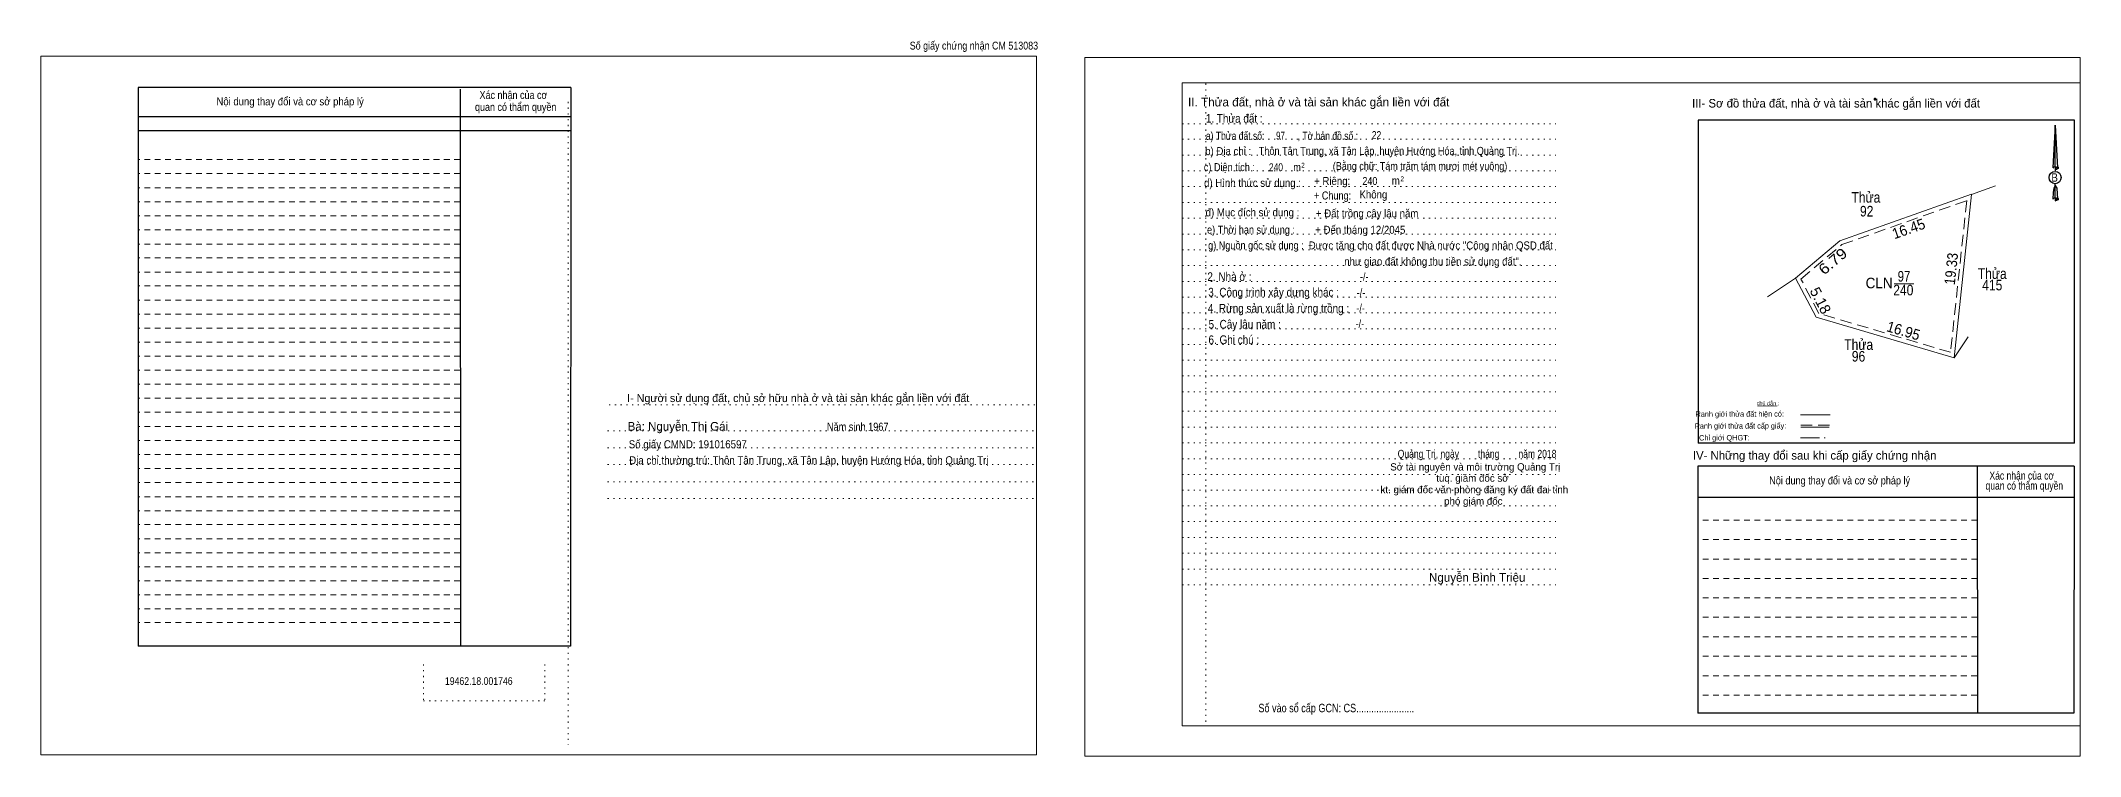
# Model space of a CAD drawing. Header units: metres. Extents: x 547727 to 548284, y 1835562 to 1835934.
# Drawn here: x 547727 to 547967, y 1835827.1 to 1835911.2 of the extents above; entities that cross this region are included whole.
import ezdxf
from ezdxf.enums import TextEntityAlignment as Align

# ---------------------------------------------------------------- set-up
doc = ezdxf.new("R2010")
doc.units = ezdxf.units.M
doc.header["$LTSCALE"] = 0.45
doc.header["$PDMODE"] = 32
doc.header["$PDSIZE"] = 0.225
for name, pattern in [('DASH_DOUBLE_DOT', [9.2, 5, -1.2, 0.3, -1.2, 0.3, -1.2]), ('DOTTED', [1.5, 0.3, -1.2]), ('MEDIUM_DASHED', [4.5, 3, -1.5]), ('SHORT_DASHED', [2.7, 1.5, -1.2])]:
    doc.linetypes.add(name, pattern=pattern)
for name, color, linetype, lineweight in [('1', 7, 'DOTTED', 13), ('18', 7, 'Continuous', 25), ('28', 7, 'SHORT_DASHED', 13), ('55', 7, 'Continuous', 13)]:
    doc.layers.add(name, color=color, linetype=linetype, lineweight=lineweight)
doc.layers.add('40', color=7, linetype='Continuous')

msp = doc.modelspace()

# ---------------------------------------------------------------- linework, layer by layer
at = {"layer": '1', "linetype": 'Continuous'}
for p, q in [((547861.32, 1835906.28), (547966.96, 1835906.28)), ((547861.32, 1835906.28), (547861.32, 1835830.63)), ((547966.96, 1835906.28), (547966.96, 1835830.02)), ((547861.32, 1835830.63), (547966.96, 1835830.63))]:
    msp.add_line(p, q, dxfattribs=at)
at = {"layer": '1'}
for p, q in [((547789.07, 1835904.03), (547789.07, 1835828.4)), ((547864.08, 1835906.18), (547864.08, 1835830.58)), ((547861.32, 1835901.45), (547865.6, 1835901.45)), ((547861.32, 1835901.45), (547905.29, 1835901.45)), ((547861.32, 1835899.64), (547905.29, 1835899.64)), ((547861.32, 1835897.77), (547905.29, 1835897.77)), ((547861.32, 1835895.92), (547905.29, 1835895.92)), ((547861.32, 1835894.06), (547905.29, 1835894.06)), ((547861.32, 1835892.2), (547905.29, 1835892.2)), ((547861.32, 1835890.35), (547905.29, 1835890.35)), ((547861.32, 1835888.47), (547905.29, 1835888.47)), ((547861.32, 1835886.63), (547905.29, 1835886.63)), ((547861.32, 1835884.79), (547905.29, 1835884.79)), ((547861.32, 1835882.9), (547905.29, 1835882.9)), ((547861.32, 1835881.06), (547905.29, 1835881.06)), ((547861.32, 1835879.21), (547905.29, 1835879.21)), ((547861.32, 1835877.34), (547905.29, 1835877.34)), ((547861.32, 1835875.5), (547905.29, 1835875.5)), ((547861.32, 1835873.65), (547905.29, 1835873.65)), ((547861.32, 1835871.8), (547905.29, 1835871.8)), ((547793.9, 1835868.41), (547844.15, 1835868.41)), ((547861.32, 1835869.94), (547905.29, 1835869.94)), ((547861.32, 1835867.64), (547905.29, 1835867.64)), ((547861.32, 1835865.76), (547905.29, 1835865.76)), ((547793.72, 1835865.32), (547843.98, 1835865.32)), ((547793.72, 1835863.34), (547843.98, 1835863.34)), ((547861.32, 1835863.91), (547905.29, 1835863.91)), ((547793.72, 1835861.36), (547843.98, 1835861.36)), ((547861.32, 1835862.06), (547905.29, 1835862.06)), ((547793.72, 1835859.33), (547843.98, 1835859.33)), ((547861.32, 1835860.2), (547905.29, 1835860.2)), ((547861.32, 1835858.36), (547905.29, 1835858.36)), ((547793.72, 1835857.36), (547843.98, 1835857.36)), ((547861.32, 1835856.5), (547905.29, 1835856.5)), ((547861.32, 1835854.66), (547905.29, 1835854.66)), ((547861.32, 1835852.79), (547905.29, 1835852.79)), ((547861.32, 1835850.93), (547905.29, 1835850.93)), ((547861.32, 1835849.08), (547905.29, 1835849.08)), ((547861.32, 1835847.22), (547905.29, 1835847.22)), ((547772.06, 1835837.86), (547772.06, 1835833.57)), ((547786.34, 1835837.86), (547786.34, 1835833.57)), ((547772.06, 1835833.57), (547786.34, 1835833.57))]:
    msp.add_line(p, q, dxfattribs=at)
at = {"layer": '1', "linetype": 'Continuous'}
for points in [[(547727.04, 1835827.23), (547844.16, 1835827.23), (547844.16, 1835909.4), (547727.04, 1835909.4)], [(547727.04, 1835909.4), (547844.16, 1835909.4), (547844.16, 1835827.23), (547727.04, 1835827.23)], [(547849.85, 1835827.06), (547966.96, 1835827.06), (547966.96, 1835909.24), (547849.85, 1835909.24)]]:
    msp.add_lwpolyline(points, close=True, dxfattribs=at)
msp.add_lwpolyline([(547865.6, 1835906.28), (547966.96, 1835906.28), (547966.96, 1835830.63), (547865.6, 1835830.63)], dxfattribs=at)
at = {"layer": '18'}
for p, q in [((547964, 1835901.3), (547964.27, 1835896.27)), ((547964, 1835901.3), (547964.27, 1835896.27)), ((547964, 1835901.3), (547964.27, 1835896.27)), ((547963.79, 1835897.03), (547963.75, 1835896.27)), ((547964, 1835896.41), (547964, 1835896.2)), ((547964, 1835896.2), (547964, 1835896.09)), ((547964, 1835896.09), (547964, 1835895.92)), ((547964, 1835896.09), (547964, 1835895.92)), ((547964, 1835896.09), (547964, 1835895.92)), ((547964, 1835894.19), (547964, 1835894.44)), ((547964, 1835894.19), (547964, 1835894.44)), ((547964, 1835894.19), (547964, 1835894.44)), ((547964, 1835894.19), (547964.21, 1835893.9)), ((547964, 1835894.19), (547964.21, 1835893.9)), ((547964, 1835894.19), (547964.21, 1835893.9)), ((547964, 1835892.76), (547964, 1835892.57)), ((547964, 1835892.57), (547964, 1835892.42)), ((547964.21, 1835893.9), (547964.27, 1835892.6)), ((547964.21, 1835893.9), (547964.27, 1835892.6)), ((547964.21, 1835893.9), (547964.27, 1835892.6))]:
    msp.add_line(p, q, dxfattribs=at)
for points in [[(547964, 1835896.41), (547964, 1835901.3), (547963.79, 1835897.03)], [(547964, 1835892.76), (547964, 1835894.19), (547963.84, 1835893.9), (547963.79, 1835893.38), (547963.75, 1835892.6)]]:
    msp.add_lwpolyline(points, dxfattribs=at)
msp.add_ellipse((547964.0093, 1835895.1302), major_axis=(0, 0.718), ratio=0.983453, dxfattribs=at)
for centre, start_param, end_param in [((547964.0095, 1835896.2365), 1.57079633, 3.07445202), ((547964.0095, 1835896.2365), 0.06714063, 1.57079633), ((547964.0095, 1835896.2365), 4.71238898, 6.28318531), ((547964.0095, 1835892.572), 2.49106941, 3.07427841), ((547964.0095, 1835892.572), 1.57079633, 2.49106941), ((547964.0095, 1835892.572), 0.06714063, 1.57079633), ((547964.0095, 1835892.572), 4.71238898, 6.28318531)]:
    msp.add_ellipse(centre, major_axis=(0.2588, 0), ratio=0.655448, start_param=start_param, end_param=end_param, dxfattribs=at)
for p in [(547964.27, 1835896.27), (547964.27, 1835892.6)]:
    msp.add_point(p, dxfattribs=at)
at = {"layer": '28', "linetype": 'Continuous', "lineweight": 25}
for p, q in [((547789.41, 1835905.72), (547738.5, 1835905.72)), ((547776.36, 1835905.51), (547776.41, 1835839.99)), ((547789.41, 1835905.72), (547789.35, 1835839.99)), ((547789.41, 1835902.29), (547738.54, 1835902.29)), ((547789.41, 1835902.29), (547738.54, 1835902.29)), ((547922.03, 1835901.89), (547922.03, 1835863.87)), ((547789.41, 1835900.63), (547738.54, 1835900.63)), ((547966.27, 1835863.87), (547922.03, 1835863.87)), ((547954.84, 1835861.19), (547954.88, 1835832.12)), ((547966.24, 1835861.19), (547966.2, 1835832.12)), ((547966.2, 1835857.5), (547921.97, 1835857.5)), ((547789.35, 1835839.99), (547738.5, 1835840.02)), ((547966.2, 1835832.12), (547921.97, 1835832.12))]:
    msp.add_line(p, q, dxfattribs=at)
at = {"layer": '28'}
for p, q in [((547776.36, 1835897.24), (547738.5, 1835897.24)), ((547776.36, 1835895.59), (547738.5, 1835895.59)), ((547776.36, 1835893.94), (547738.5, 1835893.94)), ((547776.36, 1835892.26), (547738.5, 1835892.26)), ((547776.36, 1835890.62), (547738.5, 1835890.62)), ((547776.36, 1835888.98), (547738.5, 1835888.98)), ((547776.36, 1835887.31), (547738.5, 1835887.31)), ((547776.36, 1835885.69), (547738.5, 1835885.69)), ((547776.36, 1835884.02), (547738.5, 1835884.02)), ((547776.36, 1835882.38), (547738.5, 1835882.38)), ((547776.36, 1835880.72), (547738.5, 1835880.72)), ((547776.36, 1835879.07), (547738.5, 1835879.07)), ((547776.36, 1835877.4), (547738.5, 1835877.4)), ((547776.36, 1835875.77), (547738.5, 1835875.77)), ((547776.36, 1835874.12), (547738.5, 1835874.12)), ((547776.36, 1835872.46), (547738.5, 1835872.46)), ((547776.36, 1835870.81), (547738.5, 1835870.81)), ((547776.36, 1835869.18), (547738.5, 1835869.18)), ((547776.36, 1835867.53), (547738.5, 1835867.53)), ((547776.36, 1835865.86), (547738.5, 1835865.86)), ((547776.36, 1835864.2), (547738.5, 1835864.2)), ((547776.36, 1835862.57), (547738.5, 1835862.57)), ((547776.36, 1835860.9), (547738.5, 1835860.9)), ((547776.36, 1835859.26), (547738.5, 1835859.26)), ((547776.36, 1835857.59), (547738.5, 1835857.59)), ((547776.36, 1835855.94), (547738.5, 1835855.94)), ((547776.36, 1835854.31), (547738.5, 1835854.31)), ((547954.84, 1835854.82), (547921.97, 1835854.82)), ((547776.36, 1835852.64), (547738.5, 1835852.64)), ((547954.84, 1835852.55), (547921.97, 1835852.55)), ((547776.36, 1835851), (547738.5, 1835851)), ((547776.36, 1835849.35), (547738.5, 1835849.35)), ((547954.84, 1835850.24), (547921.97, 1835850.24)), ((547776.36, 1835847.71), (547738.5, 1835847.71)), ((547954.84, 1835847.96), (547921.97, 1835847.96)), ((547776.36, 1835846.06), (547738.5, 1835846.06)), ((547776.36, 1835844.4), (547738.5, 1835844.4)), ((547954.84, 1835845.68), (547921.97, 1835845.68)), ((547776.36, 1835842.78), (547738.5, 1835842.78)), ((547954.84, 1835843.43), (547921.97, 1835843.43)), ((547954.84, 1835841.1), (547921.97, 1835841.1)), ((547954.84, 1835838.84), (547921.97, 1835838.84)), ((547954.82, 1835836.53), (547921.97, 1835836.53)), ((547954.82, 1835834.25), (547921.97, 1835834.25))]:
    msp.add_line(p, q, dxfattribs=at)
at = {"layer": '28', "linetype": 'Continuous', "lineweight": 25}
for points in [[(547789.41, 1835905.72), (547738.5, 1835905.72), (547738.5, 1835840.02)], [(547966.27, 1835863.87), (547966.27, 1835901.89), (547922.03, 1835901.89)], [(547966.24, 1835861.19), (547921.97, 1835861.19), (547921.97, 1835832.12)]]:
    msp.add_lwpolyline(points, dxfattribs=at)
at = {"layer": '28'}
msp.add_point((547942.82, 1835904.36), dxfattribs=at)
at = {"layer": '55'}
for p, q in [((547954.19, 1835893.15), (547952.14, 1835873.93)), ((547954.19, 1835893.15), (547957, 1835894.15)), ((547933.48, 1835883.31), (547930.17, 1835881.1)), ((547945.07, 1835882.64), (547947.4, 1835882.64)), ((547929.03, 1835868.25), (547931.32, 1835868.27)), ((547934.06, 1835867.2), (547937.54, 1835867.2)), ((547934.09, 1835865.78), (547937.44, 1835865.78)), ((547934.09, 1835865.78), (547937.44, 1835865.78))]:
    msp.add_line(p, q, dxfattribs=at)
at = {"layer": '55', "linetype": 'MEDIUM_DASHED'}
msp.add_line((547934.09, 1835866), (547937.51, 1835866), dxfattribs=at)
at = {"layer": '55', "linetype": 'DASH_DOUBLE_DOT'}
msp.add_line((547934.05, 1835864.52), (547937.51, 1835864.52), dxfattribs=at)
at = {"layer": '55'}
for points in [[(547954.19, 1835893.16), (547938.67, 1835887.69), (547933.48, 1835883.31)], [(547933.48, 1835883.31), (547935.88, 1835878.72), (547952.14, 1835873.93), (547953.79, 1835876.41)]]:
    msp.add_lwpolyline(points, dxfattribs=at)
at = {"layer": '55', "linetype": 'MEDIUM_DASHED'}
msp.add_lwpolyline([(547953.61, 1835892.42), (547951.71, 1835874.58), (547936.22, 1835879.14), (547934.11, 1835883.19), (547938.92, 1835887.25)], close=True, dxfattribs=at)

# ---------------------------------------------------------------- texts
at = {"layer": '18'}
for s, height, p in [('II. Thửa đất, nhà ở và tài sản khác gắn liền với đất', 1.027, (547877.375, 1835903.5)), ('Bà: Nguyễn Thị Gái', 1.012, (547801.985, 1835865.36)), ('Sở tài nguyên và môi trường Quảng Trị', 0.8554, (547895.795, 1835860.67)), ('kt. giám đốc văn phòng đăng ký đất đai tỉnh', 0.8561, (547895.685, 1835858)), ('tuq. giám đốc sở', 0.8561, (547895.465, 1835859.35)), ('phó giám đốc', 0.8561, (547895.565, 1835856.64)), ('Nguyễn Bình Triệu', 1.017, (547896.025, 1835847.58))]:
    msp.add_text(s, height=height, dxfattribs=at).set_placement(p, align=Align.CENTER)
for s, height, width, p in [('1. Thửa đất :', 1.027, 0.85, (547867.44, 1835901.58)), ('a) Thửa đất số:              , Tờ bản đồ số : ', 0.9412, 0.8, (547873.19, 1835899.57)), ('97', 0.93, 0.75, (547872.88, 1835899.6)), ('22', 0.9315, 0.8, (547884.18, 1835899.66)), ('c) Diện tích :                                                   ', 0.9412, 0.85, (547874.445, 1835895.89)), ('b) Địa chỉ : ', 0.9412, 0.9, (547866.885, 1835897.77)), ('240', 0.93, 0.8, (547872.345, 1835895.88)), ('2', 0.5701, 0.75, (547875.53, 1835896.3)), ('(Bằng chữ: Tám trăm tám mươi mét vuông)', 0.9315, 0.85, (547889.295, 1835896.02)), ('d) Hình thức sử dụng :', 0.9409, 0.9, (547869.59, 1835894.04)), (' m', 0.9412, 0.85, (547874.68, 1835895.89)), ('+ Riêng: ', 0.9409, 0.9, (547879.12, 1835894.26)), ('240', 0.93, 0.85, (547883.395, 1835894.26)), (' m', 0.9409, 0.9, (547886.29, 1835894.3)), ('2', 0.5701, 0.8, (547887.21, 1835894.7)), ('B', 0.9857, 0.85, (547963.955, 1835894.64)), ('       + Chung:', 0.9409, 0.85, (547877.965, 1835892.55)), ('Không', 0.9409, 0.9, (547883.81, 1835892.67)), ('đ) Mục đích sử dụng :', 0.9409, 0.9, (547869.585, 1835890.57)), ('e) Thời hạn sử dụng :', 0.9409, 0.85, (547869.41, 1835888.53)), ('+ Đến tháng 12/2045', 0.9404, 0.9, (547882.265, 1835888.52)), ('+ Đất trồng cây lâu năm', 0.9404, 0.9, (547883.075, 1835890.45)), ('g) Nguồn gốc sử dụng :', 0.9409, 0.85, (547869.99, 1835886.69)), ('2. Nhà ở :', 1.027, 0.85, (547866.87, 1835882.96)), ('4. Rừng sản xuất là rừng trồng :', 1.027, 0.85, (547872.645, 1835879.24)), ('3. Công trình xây dựng khác :', 1.027, 0.85, (547872.075, 1835881.13)), ('5. Cây lâu năm :', 1.027, 0.85, (547868.67, 1835877.36)), ('6. Ghi chú :', 1.027, 0.85, (547867.395, 1835875.54)), ('Quảng Trị, ngày        tháng        năm 2018', 0.9402, 0.8, (547896.005, 1835862.16)), ('19462.18.001746', 0.9, 0.85, (547778.565, 1835835.45)), ('Số vào sổ cấp GCN: CS.......................', 0.9968, 0.8, (547879.44, 1835832.23))]:
    msp.add_text(s, height=height, dxfattribs=dict(at, width=width)).set_placement(p, align=Align.CENTER)
for s, height, width, p in [('Thôn Tân Trung, xã Tân Lập, huyện Hướng Hóa, tỉnh Quảng Trị.', 0.9396, 0.85, (547870.33, 1835897.8)), ('Được tặng cho đất được Nhà nước "Công nhận QSD đất ', 0.9396, 0.9, (547876.2, 1835886.68)), ('như giao đất không thu tiền sử dụng đất".', 0.9404, 0.9, (547880.38, 1835884.79))]:
    msp.add_text(s, height=height, dxfattribs=dict(at, width=width)).set_placement(p)
at = {"layer": '28'}
for s, height, width, p in [('Nội dung thay đổi và cơ sở pháp lý', 0.9299, 0.9, (547756.375, 1835903.62)), ('Nội dung thay đổi và cơ sở pháp lý', 0.9299, 0.9, (547756.375, 1835903.62)), (' quan có thẩm quyền', 0.9299, 0.85, (547782.76, 1835902.97)), (' quan có thẩm quyền', 0.9299, 0.85, (547782.76, 1835902.97)), ('Xác nhận của cơ', 0.9299, 0.85, (547782.645, 1835904.38)), ('Xác nhận của cơ', 0.9299, 0.85, (547782.645, 1835904.38)), ('-/-', 0.9412, 0.85, (547882.735, 1835883.01)), ('-/-', 0.9412, 0.85, (547882.305, 1835879.3)), ('-/-', 0.9412, 0.85, (547882.355, 1835881.14)), ('-/-', 0.9412, 0.85, (547882.215, 1835877.46)), ('Nội dung thay đổi và cơ sở pháp lý', 0.9412, 0.85, (547938.66, 1835859.03)), (' quan có thẩm quyền', 0.9412, 0.8, (547960.245, 1835858.42)), ('Xác nhận của cơ', 0.9412, 0.8, (547960.08, 1835859.6))]:
    msp.add_text(s, height=height, dxfattribs=dict(at, width=width)).set_placement(p, align=Align.CENTER)
for s, height, p in [('III- Sơ đồ thửa đất, nhà ở và tài sản khác gắn liền với đất', 0.9982, (547938.235, 1835903.37)), ('I- Người sử dụng đất, chủ sở hữu nhà ở và tài sản khác gắn liền với đất', 0.9428, (547816.145, 1835868.72)), ('IV- Những thay đổi sau khi cấp giấy chứng nhận', 0.9982, (547935.72, 1835861.95))]:
    msp.add_text(s, height=height, dxfattribs=at).set_placement(p, align=Align.CENTER)
for s, width, p in [('Năm sinh 1967', 0.85, (547819.52, 1835865.35)), ('Số giấy CMND: 191016597', 0.9, (547796.21, 1835863.28)), ('Địa chỉ thường trú: Thôn Tân Trung, xã Tân Lập, huyện Hướng Hóa, tỉnh Quảng Trị', 0.9, (547796.26, 1835861.4))]:
    msp.add_text(s, height=0.9477, dxfattribs=dict(at, width=width)).set_placement(p)
at = {"layer": '40', "width": 0.85}
msp.add_text('Số giấy chứng nhận CM 513083', height=0.9223, dxfattribs=at).set_placement((547836.815, 1835910.19), align=Align.CENTER)
at = {"layer": '55'}
for s, width, p in [('Thửa', 0.85, (547941.75, 1835892.18)), ('92', 0.85, (547941.84, 1835890.55)), ('CLN', 0.95, (547943.305, 1835882.1)), ('240', 0.85, (547946.15, 1835881.27)), ('97', 0.8, (547946.23, 1835882.89)), ('Thửa', 0.85, (547956.61, 1835883.21)), ('415', 0.85, (547956.615, 1835881.86)), ('Thửa', 0.85, (547940.9, 1835874.86)), ('96', 0.85, (547940.88, 1835873.48))]:
    msp.add_text(s, height=1.25, dxfattribs=dict(at, width=width)).set_placement(p, align=Align.CENTER)
for s, height, rotation, width, p in [('16.45', 1.25, 19.382, 0.95, (547946.9776, 1835888.5276)), ('6.79', 1.25, 40.162, 1.15, (547938.2569, 1835884.808)), ('19.33', 1.25, 83.912, 0.9, (547952.4056, 1835884.3337)), ('16.95', 1.25, 343.586, 0.95, (547945.9934, 1835876.5122)), ('Ranh giới thửa đất cấp giấy:', 0.6391, 0.135, 0.8, (547926.9892, 1835865.6003)), ('Ranh giới thửa đất hiện có:', 0.6418, 0.135, 0.8, (547926.9042, 1835867)), ('Chỉ giới QHGT:', 0.6391, 0.135, 0.85, (547925.1042, 1835864.2059))]:
    msp.add_text(s, height=height, rotation=rotation, dxfattribs=dict(at, width=width)).set_placement(p, align=Align.CENTER)
for s, height, rotation, p in [('5.18', 1.25, 297.604, (547935.8498, 1835880.3696)), ('chú dẫn :', 0.4718, 359.974, (547930.2299, 1835868.3393))]:
    msp.add_text(s, height=height, rotation=rotation, dxfattribs=at).set_placement(p, align=Align.CENTER)

doc.saveas('drawing.dxf')
